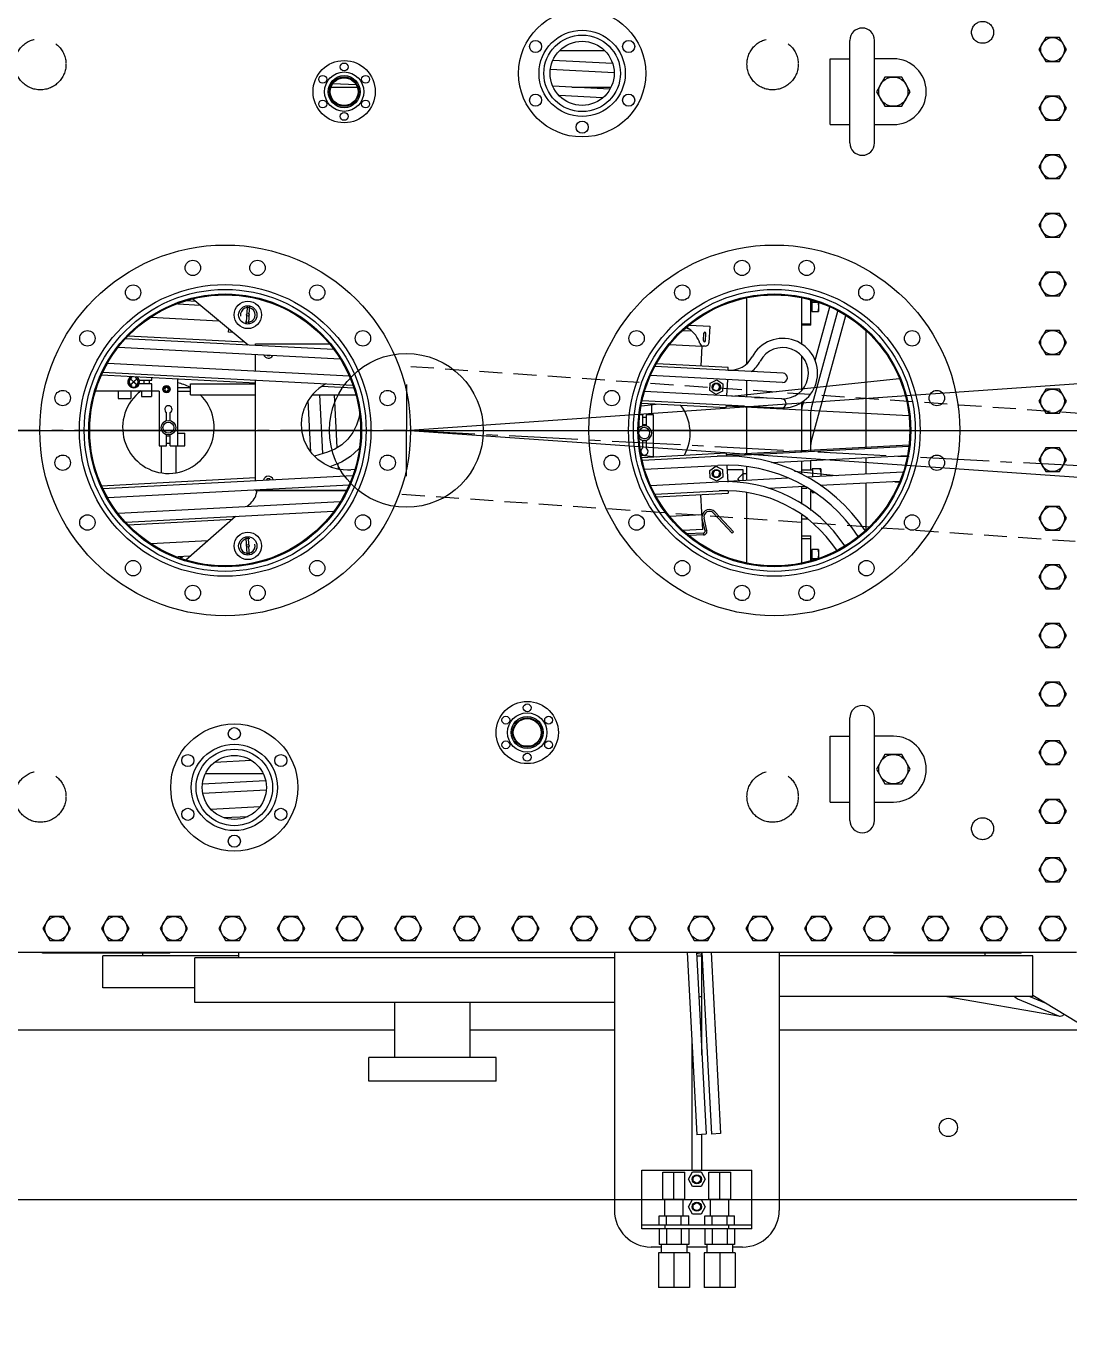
# Model space of a CAD drawing. Extents: x -50 to 48714, y -13211 to 6743.
# Drawn here: x 16792 to 17362, y -485 to 221 of the extents above; entities that cross this region are included whole.
import ezdxf

# ---------------------------------------------------------------- set-up
doc = ezdxf.new("R2010")
doc.units = 0
doc.header["$LTSCALE"] = 50
for name, pattern in [('UE46_01$0$GESTRICHELT2', [0.375, 0.25, -0.125]), ('UE46_01$0$MITTE2', [1.125, 0.75, -0.125, 0.125, -0.125]), ('UE46_HMI$0$DASH_CENTER', [36, 24, -3, 6, -3]), ('UE46_HMI$0$PHANTOM', [2.5, 1.25, -0.25, 0.25, -0.25, 0.25, -0.25])]:
    doc.linetypes.add(name, pattern=pattern)
doc.layers.get('0').update_dxf_attribs({"linetype": 'CONTINUOUS'})
for name, color, linetype in [('UE46_01$0$MITTE2', 5, 'UE46_01$0$MITTE2'), ('UE46_01$0$VERDECKT2', 7, 'UE46_01$0$GESTRICHELT2'), ('UE46_HMI$0$1', 7, 'CONTINUOUS'), ('UE46_HMI$0$BETON', 7, 'CONTINUOUS'), ('UE46_HMI$0$MARKE', 7, 'CONTINUOUS')]:
    doc.layers.add(name, color=color, linetype=linetype)

# ---------------------------------------------------------------- blocks, each defined once
blk = doc.blocks.new('UE46_HMI$0$STRAHLVERZWEIGE')
at = {"layer": 'UE46_HMI$0$1', "color": 4, "linetype": 'UE46_HMI$0$DASH_CENTER'}
for p, q in [((-0.83, -0.13), (891.25, 62.25)), ((-226.08, 0), (694.2, 0)), ((-0.81, 0.13), (891.25, -62.25))]:
    blk.add_line(p, q, dxfattribs=at)
blk = doc.blocks.new('UE46_HMI$0$SOCKEL__38')
at = {"layer": 'UE46_HMI$0$BETON', "color": 7, "linetype": 'CONTINUOUS'}
blk.add_line((-513.95, -420), (516.05, -420), dxfattribs=at)
at = {"layer": 'UE46_HMI$0$BETON', "color": 4, "linetype": 'UE46_HMI$0$PHANTOM'}
for centre, radius in [((314.75, 217.4), 6), ((-199.95, 200), 14), ((200.05, 200), 14), ((-199.95, -200), 14), ((200.05, -200), 14), ((314.75, -217.52), 6)]:
    blk.add_circle(centre, radius, dxfattribs=at)
at = {"layer": 'UE46_HMI$0$BETON', "color": 7, "linetype": 'CONTINUOUS'}
blk.add_circle((296.05, -380.7), 5, dxfattribs=at)
blk = doc.blocks.new('UE46_HMI')
at = {"color": 7, "linetype": 'CONTINUOUS'}
for p, q in [((242.25, 156.93), (242.25, 212.93)), ((255.75, 156.93), (255.75, 212.93)), ((349.25, 214.43), (345.49, 207.93)), ((356.75, 214.43), (349.25, 214.43)), ((360.51, 207.93), (356.75, 214.43)), ((83.77, 207.43), (108.23, 207.43)), ((345.49, 207.93), (349.25, 201.43)), ((356.75, 201.43), (360.51, 207.93)), ((112.66, 200.28), (80.04, 201.99)), ((231.5, 166.93), (231.5, 202.93)), ((231.5, 202.93), (242.25, 202.93)), ((266, 202.93), (255.75, 202.93)), ((349.25, 201.43), (356.75, 201.43)), ((113.52, 195.23), (78.67, 197.05)), ((261.38, 192.93), (256.76, 184.93)), ((270.62, 192.93), (261.38, 192.93)), ((275.24, 184.93), (270.62, 192.93)), ((-41.16, 187.43), (-26.84, 187.43)), ((-27.37, 188.59), (-40.21, 189.26)), ((111.19, 186.34), (80, 187.97)), ((90.3, 187.43), (111.78, 187.43)), ((256.76, 184.93), (261.38, 176.93)), ((270.62, 176.93), (275.24, 184.93)), ((-33.2, 177.38), (-35.42, 177.5)), ((107.18, 181.54), (83.43, 182.78)), ((261.38, 176.93), (270.62, 176.93)), ((349.25, 182.43), (345.49, 175.93)), ((356.75, 182.43), (349.25, 182.43)), ((360.51, 175.93), (356.75, 182.43)), ((345.49, 175.93), (349.25, 169.43)), ((356.75, 169.43), (360.51, 175.93)), ((231.5, 166.93), (242.25, 166.93)), ((255.75, 166.93), (266, 166.93)), ((349.25, 169.43), (356.75, 169.43)), ((349.25, 150.43), (345.49, 143.93)), ((356.75, 150.43), (349.25, 150.43)), ((360.51, 143.93), (356.75, 150.43)), ((345.49, 143.93), (349.25, 137.43)), ((356.75, 137.43), (360.51, 143.93)), ((349.25, 137.43), (356.75, 137.43)), ((349.25, 118.43), (345.49, 111.93)), ((356.75, 118.43), (349.25, 118.43)), ((360.51, 111.93), (356.75, 118.43)), ((345.49, 111.93), (349.25, 105.43)), ((356.75, 105.43), (360.51, 111.93)), ((349.25, 105.43), (356.75, 105.43)), ((349.25, 86.43), (345.49, 79.93)), ((356.75, 86.43), (349.25, 86.43)), ((360.51, 79.93), (356.75, 86.43)), ((345.49, 79.93), (349.25, 73.43)), ((356.75, 73.43), (360.51, 79.93)), ((-120.23, 70.79), (-115.25, 70.53)), ((-116.75, 71.61), (-116.53, 71.6)), ((-86.48, 46.49), (-116.58, 71.64)), ((186, 36.54), (186, 72.2)), ((216, 46.93), (216, 72.2)), ((221, 57.46), (221, 71.12)), ((221.5, 71.01), (221.5, 64.93)), ((349.25, 73.43), (356.75, 73.43)), ((-124.94, 69.03), (-112.69, 68.39)), ((-86.97, 68.01), (-87.21, 63.5)), ((-85.78, 67.95), (-86.01, 63.44)), ((221, 65.49), (221.5, 65.49)), ((221.47, 12.96), (235.77, 65.04)), ((221.5, 69.93), (224.7, 69.93)), ((221.5, 64.93), (225.15, 64.93)), ((223.27, 38.15), (231.31, 67.41)), ((224.7, 69.93), (224.86, 69.41)), ((224.86, 65.45), (224.7, 64.93)), ((224.86, 69.41), (224.99, 68.91)), ((224.99, 65.96), (224.86, 65.45)), ((224.99, 68.91), (225.08, 68.41)), ((225.08, 66.45), (224.99, 65.96)), ((225.08, 68.41), (225.13, 67.92)), ((225.13, 66.94), (225.08, 66.45)), ((225.13, 67.92), (225.15, 67.43)), ((225.15, 67.43), (225.13, 66.94)), ((225.15, 69.7), (225.15, 64.93)), ((-139.54, 61.79), (-102.46, 59.84)), ((-87.26, 62.6), (-87.49, 58.09)), ((-86.06, 62.54), (-86.3, 58.03)), ((154.59, 57.39), (165.73, 56.8)), ((165.73, 56.8), (165.26, 47.82)), ((221, 57.91), (216, 57.91)), ((221, 57.46), (216, 57.46)), ((221.47, -5.02), (240.07, 62.69)), ((-39.82, 44.04), (-153.32, 49.99)), ((-88.4, 48.09), (-151.9, 51.42)), ((-97.14, 53.56), (-97.05, 55.32)), ((-94.79, 53.43), (-97.14, 53.56)), ((151.24, 54.56), (155.66, 54.33)), ((152.79, 56.04), (152.8, 56.04)), ((152.8, 56.04), (154.31, 55.4)), ((153.19, 56.34), (153.32, 56.26)), ((153.32, 56.26), (154.31, 55.4)), ((162.31, 48.97), (162.52, 52.97)), ((163.31, 48.92), (163.52, 52.91)), ((251, 54.32), (251, -9.92)), ((349.25, 54.43), (345.49, 47.93)), ((356.75, 54.43), (349.25, 54.43)), ((360.51, 47.93), (356.75, 54.43)), ((-36.15, 38.84), (-157.32, 45.19)), ((-82.36, 47.14), (-42.15, 47.15)), ((-82.36, 46.27), (-82.36, 47.14)), ((143.98, 46.93), (161.46, 46.01)), ((161.46, 46.15), (160.88, 35.03)), ((163.15, 45.92), (162.15, 45.98)), ((162.51, 48.46), (162.78, 48.45)), ((345.49, 47.93), (349.25, 41.43)), ((356.75, 41.43), (360.51, 47.93)), ((-31.28, 29.58), (-163.14, 36.49)), ((-82.35, 32.25), (-82.36, 41.27)), ((-76.15, 40.94), (-76.1, 40.86)), ((-76.1, 40.86), (-74.61, 40.86)), ((-74.61, 40.86), (-74.61, 40.86)), ((175.86, 34.24), (136.76, 36.29)), ((216, 21.95), (216, 40.46)), ((349.25, 41.43), (356.75, 41.43)), ((-82.35, 25.74), (-166.51, 30.15)), ((-29.37, 24.47), (-165.79, 31.62)), ((-150.84, 28.34), (-150.91, 28.27)), ((-150.01, 28.61), (-150.2, 29.01)), ((-147.8, 29.01), (-147.99, 28.61)), ((-139, 27.43), (-139, 28.71)), ((205.48, 26.18), (133.42, 29.96)), ((205.74, 31.17), (135.96, 34.83)), ((175.78, 32.74), (175.86, 34.24)), ((-135, 21.43), (-169.76, 21.43)), ((-157.5, 21.43), (-157.5, 17.43)), ((-152, 27.52), (-152, 27.49)), ((-152, 27.46), (-152, 27.49)), ((-152, 25.4), (-152, 25.34)), ((-150.91, 24.59), (-150.84, 24.52)), ((-147.34, 24.7), (-150.73, 28.09)), ((-149.07, 26.43), (-150.73, 24.77)), ((-147.27, 24.77), (-150.66, 28.16)), ((-149, 26.36), (-150.66, 24.7)), ((-150.5, 21.43), (-150.5, 17.43)), ((-150.34, 25.16), (-150.27, 25.09)), ((-150.24, 27.74), (-150.31, 27.67)), ((-150.2, 23.85), (-150.01, 24.25)), ((-147.34, 28.16), (-149, 26.5)), ((-147.27, 28.09), (-148.93, 26.43)), ((-147.99, 24.25), (-147.8, 23.85)), ((-147.69, 25.19), (-147.76, 25.12)), ((-147.73, 27.77), (-147.66, 27.7)), ((-145.96, 27.43), (-139, 27.43)), ((-139, 25.43), (-145.96, 25.43)), ((-144.75, 21.43), (-144.75, 18.43)), ((-143.5, 27.43), (-143.5, 25.43)), ((-140.5, 27.43), (-140.5, 25.43)), ((-139.25, 21.43), (-139.25, 18.43)), ((-139, 21.43), (-139, 25.43)), ((-135, 21.43), (-135, -8.57)), ((-131.59, 23.45), (-132.18, 22.43)), ((-132.18, 22.43), (-131.59, 21.41)), ((-130.41, 23.45), (-131.59, 23.45)), ((-131.59, 21.41), (-130.41, 21.41)), ((-129.82, 22.43), (-130.41, 23.45)), ((-130.41, 21.41), (-129.82, 22.43)), ((-125, 27.98), (-125, -8.57)), ((-125, 23.43), (-118, 23.43)), ((-125, 21.43), (-118, 21.43)), ((-118, 25.43), (-82.35, 25.43)), ((-118, 19.43), (-118, 25.43)), ((-82.34, -27.39), (-82.35, 27.25)), ((-28.8, 22.94), (-46.21, 23.85)), ((165.69, 21.74), (165.9, 25.77)), ((169.08, 19.54), (165.69, 21.74)), ((165.9, 25.77), (169.5, 27.61)), ((172.68, 21.37), (169.08, 19.54)), ((169.5, 27.61), (172.89, 25.41)), ((172.89, 25.41), (172.68, 21.37)), ((175.05, 18.76), (175.52, 27.75)), ((177.81, 18.62), (269.22, 28.23)), ((186, 18.19), (186, 27.2)), ((349.25, 22.43), (345.49, 15.93)), ((356.75, 22.43), (349.25, 22.43)), ((360.51, 15.93), (356.75, 22.43)), ((-157.5, 17.43), (-150.5, 17.43)), ((-144.75, 18.43), (-139.25, 18.43)), ((-118, 19.43), (-82.35, 19.43)), ((-52.13, -11.96), (-53.61, 16.26)), ((-51.29, 19.43), (-27.7, 19.43)), ((-45.58, -12.7), (-47.26, 19.43)), ((-37.74, -9.45), (-39.25, 19.43)), ((128.4, 13.43), (136.49, 14.28)), ((174.71, 12.27), (128.67, 14.69)), ((184.77, 13.25), (129, 16.17)), ((185.03, 18.24), (130.12, 21.12)), ((134, 8.38), (134, 14.39)), ((188.57, 18.06), (185.03, 18.24)), ((192.71, 17.84), (188.51, 18.06)), ((192.99, 17.82), (188.57, 18.06)), ((190.24, 17.97), (196.76, 17.63)), ((196.95, 17.62), (192.71, 17.84)), ((196.99, 17.61), (192.99, 17.82)), ((205, 17.19), (196.95, 17.62)), ((216, -11.75), (216, 15.44)), ((216.58, 13.82), (217.25, 16.26)), ((345.49, 15.93), (349.25, 9.43)), ((356.75, 9.43), (360.51, 15.93)), ((-131, 5.3), (-131, 9.7)), ((-129, 5.3), (-129, 9.7)), ((-57.17, 6.22), (-56.62, 9.19)), ((-56.62, 9.19), (-55.71, 12.08)), ((-55.71, 12.08), (-55.67, 12.15)), ((-25.88, 7.19), (-27.25, 2.81)), ((-25.64, 8.94), (-25.88, 7.19)), ((129, 8.43), (127.61, 8.43)), ((129, 8.43), (129, 2.3)), ((131, 8.43), (131, 2.3)), ((135, 8.43), (131, 8.43)), ((135, -14.49), (135, 8.43)), ((174.71, 12.27), (174.79, 13.77)), ((174.76, 13.27), (274.42, 8.05)), ((184.77, 13.25), (188.31, 13.06)), ((186, -13.32), (186, 13.18)), ((188.24, 13.07), (192.45, 12.85)), ((188.31, 13.06), (192.73, 12.83)), ((190.04, 12.97), (196.51, 12.63)), ((192.45, 12.85), (196.69, 12.62)), ((192.73, 12.83), (196.73, 12.62)), ((196.69, 12.62), (204.74, 12.2)), ((202.63, 12.31), (204.74, 12.2)), ((202.64, 12.31), (204.21, 12.23)), ((216, 9.52), (216.07, 10.96)), ((216.07, 10.96), (216.26, 12.4)), ((216.26, 12.4), (216.58, 13.82)), ((221, 9.52), (221.05, 10.67)), ((221, -11.49), (221, 9.52)), ((221.05, 10.67), (221.21, 11.82)), ((221.21, 11.82), (221.47, 12.96)), ((349.25, 9.43), (356.75, 9.43)), ((-57.35, 3.19), (-57.17, 6.22)), ((-56.97, -1.14), (-57.35, 3.19)), ((-27.25, 2.81), (-29.33, -1.24)), ((131, 6.93), (129, 6.93)), ((131, 2.93), (129, 2.93)), ((-82.35, -0.07), (-173, -0.07)), ((-131, -8.57), (-131, -2.44)), ((-131, -3.07), (-129, -3.07)), ((-129, -8.57), (-129, -2.44)), ((-125, -1.57), (-121, -1.57)), ((-121, -8.57), (-121, -1.57)), ((-25, -0.07), (-57.06, -0.07)), ((-55.84, -5.34), (-56.97, -1.14)), ((-54, -9.28), (-55.84, -5.34)), ((-32.05, -4.85), (-35.33, -7.91)), ((-29.33, -1.24), (-32.05, -4.85)), ((275, -0.07), (127, -0.07)), ((129, -5.44), (129, -9.84)), ((131, -5.44), (131, -9.84)), ((221.05, -7.31), (221.21, -6.16)), ((221.21, -6.16), (221.47, -5.02)), ((-135, -8.57), (-131, -8.57)), ((-134, -8.52), (-134, -23.11)), ((-131, -7.07), (-129, -7.07)), ((-129, -8.57), (-121, -8.57)), ((-126, -8.52), (-126, -23.11)), ((-51.5, -12.84), (-54, -9.28)), ((-48.42, -15.91), (-51.5, -12.84)), ((-43.16, -11.97), (-50.22, -14.11)), ((-39.07, -10.31), (-43.16, -11.97)), ((-35.33, -7.91), (-39.07, -10.31)), ((-26.25, -10.37), (-30.57, -14.34)), ((-25.68, -9.63), (-26.25, -10.37)), ((128.4, -13.57), (136.49, -14.42)), ((128.67, -14.83), (174.71, -12.41)), ((174.71, -12.41), (174.81, -14.35)), ((274.42, -8.19), (174.76, -13.41)), ((174.79, -13.91), (274.38, -8.69)), ((199.38, -17.63), (273.56, -13.74)), ((221, -8.46), (221.05, -7.31)), ((349.25, -9.57), (345.49, -16.07)), ((356.75, -9.57), (349.25, -9.57)), ((360.51, -16.07), (356.75, -9.57)), ((-44.85, -18.4), (-48.42, -15.91)), ((-40.9, -20.24), (-44.85, -18.4)), ((-40.85, -19.63), (-41.67, -19.88)), ((-36.69, -21.36), (-40.9, -20.24)), ((-35.49, -17.46), (-40.85, -19.63)), ((-37.12, -21.25), (-37.28, -18.19)), ((-30.57, -14.34), (-35.49, -17.46)), ((129, -16.31), (169.79, -14.17)), ((130.12, -21.26), (170.05, -19.17)), ((165.69, -21.88), (169.08, -19.68)), ((169.08, -19.68), (172.68, -21.51)), ((175.07, -19.34), (175.54, -28.35)), ((186, -27.34), (186, -19.88)), ((216, -23.97), (216, -16.76)), ((221, -21.57), (221, -16.5)), ((221.6, -20.99), (221.6, -21.57)), ((226.45, -20.99), (221.6, -20.99)), ((225.87, -20.99), (226.08, -21.67)), ((226.45, -20.99), (226.45, -25.22)), ((251, -14.92), (251, -23.94)), ((345.49, -16.07), (349.25, -22.57)), ((356.75, -22.57), (360.51, -16.07)), ((-166.51, -30.29), (-82.34, -25.88)), ((-165.79, -31.76), (-29.37, -24.61)), ((-76.09, -26.56), (-76.38, -27.07)), ((-74.6, -26.56), (-76.09, -26.56)), ((-74.37, -26.97), (-74.6, -26.56)), ((-32.35, -21.74), (-36.69, -21.36)), ((-28.17, -21.38), (-32.35, -21.74)), ((-32, -21.57), (-30.38, -21.57)), ((-32, -21.57), (-32, -21.71)), ((133.42, -30.1), (170.53, -28.15)), ((165.9, -25.91), (165.69, -21.88)), ((169.5, -27.75), (165.9, -25.91)), ((172.89, -25.55), (169.5, -27.75)), ((172.68, -21.51), (172.89, -25.55)), ((184, -21.57), (175.19, -21.57)), ((208.17, -26.18), (175.52, -27.89)), ((181, -26.57), (184, -23.57)), ((181.98, -27.55), (181, -26.57)), ((184, -27.45), (184, -21.57)), ((184, -23.57), (186, -23.57)), ((211.99, -22.35), (235.03, -24.77)), ((216, -21.57), (222, -21.57)), ((271.27, -22.87), (218.7, -25.63)), ((222, -25.46), (222, -21.57)), ((226.08, -21.67), (226.24, -22.32)), ((269.37, -27.98), (226.09, -30.25)), ((226.24, -22.32), (226.35, -22.96)), ((226.35, -22.96), (226.43, -23.6)), ((226.43, -24.88), (226.39, -25.23)), ((226.43, -23.6), (226.45, -24.24)), ((226.45, -24.24), (226.43, -24.88)), ((266.82, -28.11), (269.22, -28.37)), ((349.25, -22.57), (356.75, -22.57)), ((-163.14, -36.63), (-31.28, -29.72)), ((-82.34, -32.86), (-82.34, -32.39)), ((-82.34, -32.79), (-32.76, -32.78)), ((-82.34, -32.86), (-32.8, -32.85)), ((135.96, -34.97), (170.79, -33.15)), ((136.76, -36.43), (175.86, -34.38)), ((161.87, -54.14), (160.88, -35.17)), ((175.8, -33.35), (175.86, -34.38)), ((186, -72.34), (186, -34.1)), ((217.42, -30.7), (197.93, -31.72)), ((216, -40.4), (216, -30.78)), ((216, -31.57), (218.81, -31.57)), ((221, -43.78), (221, -32.94)), ((221, -33.3), (221.6, -33.3)), ((221.6, -33.32), (221.6, -33.99)), ((221.6, -33.99), (222.68, -33.99)), ((251, -28.94), (251, -54.46)), ((-157.32, -45.33), (-36.15, -38.98)), ((-87.22, -41.66), (-85.06, -39.77)), ((349.25, -41.57), (345.49, -48.07)), ((356.75, -41.57), (349.25, -41.57)), ((360.51, -48.07), (356.75, -41.57)), ((-153.32, -50.13), (-39.82, -44.18)), ((-151.9, -51.56), (-95.14, -48.58)), ((-120.56, -70.81), (-93.31, -46.99)), ((161.46, -46.15), (143.98, -47.07)), ((163.2, -54.9), (161.65, -48.17)), ((164.17, -54.67), (162.62, -47.94)), ((177.97, -56.19), (167.74, -45.22)), ((178.7, -55.51), (168.47, -44.54)), ((216, -72.34), (216, -46.41)), ((219.08, -48.49), (216, -48.49)), ((345.49, -48.07), (349.25, -54.57)), ((356.75, -54.57), (360.51, -48.07)), ((161.87, -54.14), (151.24, -54.7)), ((162.28, -56.12), (153.34, -56.59)), ((162.28, -56.12), (162.33, -57.12)), ((163.2, -54.9), (164.17, -54.67)), ((178.7, -55.51), (177.97, -56.19)), ((349.25, -54.57), (356.75, -54.57)), ((-108.55, -60.3), (-139.54, -61.93)), ((-87.26, -62.74), (-87.49, -58.23)), ((-86.06, -62.68), (-86.3, -58.17)), ((162.33, -57.12), (154.59, -57.53)), ((216, -57.6), (221, -57.6)), ((221, -59.36), (216, -59.36)), ((221, -71.26), (221, -57.6)), ((-118.3, -68.82), (-124.94, -69.17)), ((-86.97, -68.15), (-87.21, -63.64)), ((-85.78, -68.09), (-86.01, -63.58)), ((221, -65.63), (221.5, -65.63)), ((221.5, -65.07), (221.5, -71.15)), ((225.15, -65.07), (221.5, -65.07)), ((221.5, -70.07), (224.7, -70.07)), ((224.7, -65.07), (224.86, -65.59)), ((224.86, -69.55), (224.7, -70.07)), ((224.86, -65.59), (224.99, -66.09)), ((224.99, -69.04), (224.86, -69.55)), ((224.99, -66.09), (225.08, -66.59)), ((225.08, -68.55), (224.99, -69.04)), ((225.08, -66.59), (225.13, -67.08)), ((225.13, -68.06), (225.08, -68.55)), ((225.13, -67.08), (225.15, -67.57)), ((225.15, -67.57), (225.13, -68.06)), ((225.15, -65.07), (225.15, -69.84)), ((349.25, -73.57), (345.49, -80.07)), ((356.75, -73.57), (349.25, -73.57)), ((360.51, -80.07), (356.75, -73.57)), ((345.49, -80.07), (349.25, -86.57)), ((356.75, -86.57), (360.51, -80.07)), ((349.25, -86.57), (356.75, -86.57)), ((349.25, -105.57), (345.49, -112.07)), ((356.75, -105.57), (349.25, -105.57)), ((360.51, -112.07), (356.75, -105.57)), ((345.49, -112.07), (349.25, -118.57)), ((356.75, -118.57), (360.51, -112.07)), ((349.25, -118.57), (356.75, -118.57)), ((349.25, -137.57), (345.49, -144.07)), ((356.75, -137.57), (349.25, -137.57)), ((360.51, -144.07), (356.75, -137.57)), ((345.49, -144.07), (349.25, -150.57)), ((356.75, -150.57), (360.51, -144.07)), ((349.25, -150.57), (356.75, -150.57)), ((242.25, -213.07), (242.25, -157.07)), ((255.75, -213.07), (255.75, -157.07)), ((231.5, -203.07), (231.5, -167.07)), ((231.5, -167.07), (242.25, -167.07)), ((266, -167.07), (255.75, -167.07)), ((64.13, -172.42), (68.58, -172.19)), ((349.25, -169.57), (345.49, -176.07)), ((345.49, -176.07), (349.25, -182.57)), ((356.75, -169.57), (349.25, -169.57)), ((360.51, -176.07), (356.75, -169.57)), ((356.75, -182.57), (360.51, -176.07)), ((-104.7, -181.27), (-84.83, -180.23)), ((261.38, -177.07), (256.76, -185.07)), ((270.62, -177.07), (261.38, -177.07)), ((275.24, -185.07), (270.62, -177.07)), ((349.25, -182.57), (356.75, -182.57)), ((-78.22, -187.57), (-109.78, -187.57)), ((256.76, -185.07), (261.38, -193.07)), ((270.62, -193.07), (275.24, -185.07)), ((-111.35, -193.13), (-76.96, -191.33)), ((-111.21, -198.13), (-76.6, -196.32)), ((261.38, -193.07), (270.62, -193.07)), ((231.5, -203.07), (242.25, -203.07)), ((255.75, -203.07), (266, -203.07)), ((349.25, -201.57), (345.49, -208.07)), ((356.75, -201.57), (349.25, -201.57)), ((360.51, -208.07), (356.75, -201.57)), ((-106.83, -206.91), (-79.97, -205.51)), ((-99.8, -211.55), (-86.52, -210.86)), ((345.49, -208.07), (349.25, -214.57)), ((356.75, -214.57), (360.51, -208.07)), ((349.25, -214.57), (356.75, -214.57)), ((349.25, -233.57), (345.49, -240.07)), ((345.49, -240.07), (349.25, -246.57)), ((356.75, -233.57), (349.25, -233.57)), ((360.51, -240.07), (356.75, -233.57)), ((356.75, -246.57), (360.51, -240.07)), ((349.25, -246.57), (356.75, -246.57)), ((-194.75, -265.57), (-198.51, -272.07)), ((-187.25, -265.57), (-194.75, -265.57)), ((-183.49, -272.07), (-187.25, -265.57)), ((-162.75, -265.57), (-166.51, -272.07)), ((-155.25, -265.57), (-162.75, -265.57)), ((-151.49, -272.07), (-155.25, -265.57)), ((-130.75, -265.57), (-134.51, -272.07)), ((-123.25, -265.57), (-130.75, -265.57)), ((-119.49, -272.07), (-123.25, -265.57)), ((-98.75, -265.57), (-102.51, -272.07)), ((-91.25, -265.57), (-98.75, -265.57)), ((-87.49, -272.07), (-91.25, -265.57)), ((-66.75, -265.57), (-70.51, -272.07)), ((-59.25, -265.57), (-66.75, -265.57)), ((-55.49, -272.07), (-59.25, -265.57)), ((-34.75, -265.57), (-38.51, -272.07)), ((-27.25, -265.57), (-34.75, -265.57)), ((-23.49, -272.07), (-27.25, -265.57)), ((-2.75, -265.57), (-6.51, -272.07)), ((4.75, -265.57), (-2.75, -265.57)), ((8.51, -272.07), (4.75, -265.57)), ((29.25, -265.57), (25.49, -272.07)), ((36.75, -265.57), (29.25, -265.57)), ((40.51, -272.07), (36.75, -265.57)), ((61.25, -265.57), (57.49, -272.07)), ((68.75, -265.57), (61.25, -265.57)), ((72.51, -272.07), (68.75, -265.57)), ((93.25, -265.57), (89.49, -272.07)), ((100.75, -265.57), (93.25, -265.57)), ((104.51, -272.07), (100.75, -265.57)), ((125.25, -265.57), (121.49, -272.07)), ((132.75, -265.57), (125.25, -265.57)), ((136.51, -272.07), (132.75, -265.57)), ((157.25, -265.57), (153.49, -272.07)), ((164.75, -265.57), (157.25, -265.57)), ((168.51, -272.07), (164.75, -265.57)), ((189.25, -265.57), (185.49, -272.07)), ((196.75, -265.57), (189.25, -265.57)), ((200.51, -272.07), (196.75, -265.57)), ((221.25, -265.57), (217.49, -272.07)), ((228.75, -265.57), (221.25, -265.57)), ((232.51, -272.07), (228.75, -265.57)), ((253.25, -265.57), (249.49, -272.07)), ((260.75, -265.57), (253.25, -265.57)), ((264.51, -272.07), (260.75, -265.57)), ((285.25, -265.57), (281.49, -272.07)), ((292.75, -265.57), (285.25, -265.57)), ((296.51, -272.07), (292.75, -265.57)), ((317.25, -265.57), (313.49, -272.07)), ((324.75, -265.57), (317.25, -265.57)), ((328.51, -272.07), (324.75, -265.57)), ((349.25, -265.57), (345.49, -272.07)), ((356.75, -265.57), (349.25, -265.57)), ((360.51, -272.07), (356.75, -265.57)), ((-198.51, -272.07), (-194.75, -278.57)), ((-187.25, -278.57), (-183.49, -272.07)), ((-166.51, -272.07), (-162.75, -278.57)), ((-155.25, -278.57), (-151.49, -272.07)), ((-134.51, -272.07), (-130.75, -278.57)), ((-123.25, -278.57), (-119.49, -272.07)), ((-102.51, -272.07), (-98.75, -278.57)), ((-91.25, -278.57), (-87.49, -272.07)), ((-70.51, -272.07), (-66.75, -278.57)), ((-59.25, -278.57), (-55.49, -272.07)), ((-38.51, -272.07), (-34.75, -278.57)), ((-27.25, -278.57), (-23.49, -272.07)), ((-6.51, -272.07), (-2.75, -278.57)), ((4.75, -278.57), (8.51, -272.07)), ((25.49, -272.07), (29.25, -278.57)), ((36.75, -278.57), (40.51, -272.07)), ((57.49, -272.07), (61.25, -278.57)), ((68.75, -278.57), (72.51, -272.07)), ((89.49, -272.07), (93.25, -278.57)), ((100.75, -278.57), (104.51, -272.07)), ((121.49, -272.07), (125.25, -278.57)), ((132.75, -278.57), (136.51, -272.07)), ((153.49, -272.07), (157.25, -278.57)), ((164.75, -278.57), (168.51, -272.07)), ((185.49, -272.07), (189.25, -278.57)), ((196.75, -278.57), (200.51, -272.07)), ((217.49, -272.07), (221.25, -278.57)), ((228.75, -278.57), (232.51, -272.07)), ((249.49, -272.07), (253.25, -278.57)), ((260.75, -278.57), (264.51, -272.07)), ((281.49, -272.07), (285.25, -278.57)), ((292.75, -278.57), (296.51, -272.07)), ((313.49, -272.07), (317.25, -278.57)), ((324.75, -278.57), (328.51, -272.07)), ((345.49, -272.07), (349.25, -278.57)), ((356.75, -278.57), (360.51, -272.07)), ((-194.75, -278.57), (-187.25, -278.57)), ((-162.75, -278.57), (-155.25, -278.57)), ((-130.75, -278.57), (-123.25, -278.57)), ((-98.75, -278.57), (-91.25, -278.57)), ((-66.75, -278.57), (-59.25, -278.57)), ((-34.75, -278.57), (-27.25, -278.57)), ((-2.75, -278.57), (4.75, -278.57)), ((29.25, -278.57), (36.75, -278.57)), ((61.25, -278.57), (68.75, -278.57)), ((93.25, -278.57), (100.75, -278.57)), ((125.25, -278.57), (132.75, -278.57)), ((157.25, -278.57), (164.75, -278.57)), ((189.25, -278.57), (196.75, -278.57)), ((221.25, -278.57), (228.75, -278.57)), ((253.25, -278.57), (260.75, -278.57)), ((285.25, -278.57), (292.75, -278.57)), ((317.25, -278.57), (324.75, -278.57)), ((349.25, -278.57), (356.75, -278.57)), ((-364, -285.07), (366, -285.07)), ((-198.75, -285.57), (-198.75, -285.07)), ((-129.25, -285.57), (-198.75, -285.57)), ((-165.75, -304.57), (-165.75, -287.07)), ((-91.65, -287.07), (-165.75, -287.07)), ((-144.15, -285.57), (-144.15, -287.07)), ((-129.25, -285.57), (-129.25, -285.07)), ((-115.5, -312.57), (-115.5, -288.07)), ((113.65, -288.07), (-115.5, -288.07)), ((-91.65, -285.07), (-91.65, -288.07)), ((113.65, -285.07), (113.65, -426.07)), ((153.45, -285.07), (158.67, -384.76)), ((158.46, -285.07), (163.67, -384.5)), ((158.48, -285.61), (161.4, -286.12)), ((158.56, -287.07), (161.4, -287.07)), ((161.4, -341.2), (161.4, -285.07)), ((161.46, -285.07), (166.66, -384.34)), ((166.47, -285.07), (171.66, -384.08)), ((203.65, -285.07), (203.65, -426.07)), ((342.25, -287.07), (203.65, -287.07)), ((266.25, -285.57), (266.25, -285.07)), ((335.75, -285.57), (266.25, -285.57)), ((316, -285.57), (316, -287.07)), ((335.75, -285.57), (335.75, -285.07)), ((342.25, -309.27), (342.25, -287.07)), ((-115.5, -304.57), (-165.75, -304.57)), ((159.72, -309.27), (161.4, -309.27)), ((342.25, -309.27), (203.65, -309.27)), ((295.17, -309.27), (356.21, -319.84)), ((332.2, -309.27), (332.83, -309.88)), ((332.83, -309.88), (333.76, -310.43)), ((333.76, -310.43), (356.23, -319.76)), ((340.65, -309.27), (349.36, -312.89)), ((342.25, -308.58), (367.08, -323.61)), ((113.65, -312.57), (-115.5, -312.57)), ((-6.23, -342.57), (-6.23, -312.57)), ((34.77, -342.57), (34.77, -312.57)), ((356.23, -319.76), (356.85, -319.94)), ((356.85, -319.94), (357.11, -319.98)), ((357.11, -319.98), (357.92, -319.89)), ((357.92, -319.89), (358.65, -319.54)), ((358.65, -319.54), (359.3, -318.95)), ((359.3, -318.95), (359.33, -318.92)), ((-6.23, -327.59), (-422.35, -327.59)), ((113.65, -327.59), (34.77, -327.59)), ((155.9, -331.79), (155.9, -404.07)), ((161.4, -327.59), (160.68, -327.59)), ((424.35, -327.59), (203.65, -327.59)), ((-20.48, -355.57), (-20.48, -342.57)), ((49.02, -342.57), (-20.48, -342.57)), ((49.02, -355.57), (49.02, -342.57)), ((49.02, -355.57), (-20.48, -355.57)), ((163.66, -384.5), (158.68, -384.76)), ((161.4, -404.07), (161.4, -384.62)), ((171.65, -384.08), (166.66, -384.34)), ((128.65, -434.07), (128.65, -404.07)), ((128.65, -404.07), (188.65, -404.07)), ((140.15, -419.87), (140.15, -405.17)), ((140.15, -405.17), (152.15, -405.17)), ((146.15, -419.87), (146.15, -405.17)), ((152.15, -419.87), (152.15, -405.17)), ((154.03, -409.07), (156.34, -405.07)), ((156.34, -413.07), (154.03, -409.07)), ((156.34, -405.07), (160.96, -405.07)), ((160.96, -405.07), (163.27, -409.07)), ((163.27, -409.07), (160.96, -413.07)), ((165.15, -419.87), (165.15, -405.17)), ((165.15, -405.17), (177.15, -405.17)), ((171.15, -419.87), (171.15, -405.17)), ((177.15, -419.87), (177.15, -405.17)), ((188.65, -434.07), (188.65, -404.07)), ((160.96, -413.07), (156.34, -413.07)), ((140.15, -419.87), (152.15, -419.87)), ((141.15, -429.07), (141.15, -419.87)), ((151.15, -429.07), (151.15, -419.87)), ((154.03, -424.07), (156.34, -420.07)), ((156.34, -420.07), (160.96, -420.07)), ((160.96, -420.07), (163.27, -424.07)), ((165.15, -419.87), (177.15, -419.87)), ((166.15, -429.07), (166.15, -419.87)), ((176.15, -429.07), (176.15, -419.87)), ((138.06, -429.07), (154.23, -429.07)), ((138.06, -434.07), (138.06, -429.07)), ((142.11, -434.07), (142.11, -429.07)), ((150.19, -434.07), (150.19, -429.07)), ((156.34, -428.07), (154.03, -424.07)), ((154.23, -434.07), (154.23, -429.07)), ((160.96, -428.07), (156.34, -428.07)), ((163.27, -424.07), (160.96, -428.07)), ((163.06, -429.07), (179.23, -429.07)), ((163.06, -434.07), (163.06, -429.07)), ((167.11, -434.07), (167.11, -429.07)), ((175.19, -434.07), (175.19, -429.07)), ((179.23, -434.07), (179.23, -429.07)), ((138.06, -434.07), (128.65, -434.07)), ((128.65, -436.07), (128.65, -434.07)), ((188.65, -436.07), (128.65, -436.07)), ((141.15, -434.07), (138.06, -434.07)), ((138.06, -436.07), (138.06, -444.67)), ((141.15, -434.07), (141.15, -436.07)), ((176.15, -434.07), (141.15, -434.07)), ((142.11, -436.07), (142.11, -444.67)), ((150.19, -436.07), (150.19, -444.67)), ((154.23, -436.07), (154.23, -444.67)), ((163.06, -436.07), (163.06, -444.67)), ((167.11, -436.07), (167.11, -444.67)), ((175.19, -436.07), (175.19, -444.67)), ((176.15, -436.07), (176.15, -434.07)), ((179.23, -434.07), (176.15, -434.07)), ((188.65, -434.07), (179.23, -434.07)), ((179.23, -436.07), (179.23, -444.67)), ((188.65, -436.07), (188.65, -434.07)), ((154.23, -444.67), (138.06, -444.67)), ((139.15, -444.67), (139.15, -449.17)), ((153.15, -444.67), (153.15, -449.17)), ((179.23, -444.67), (163.06, -444.67)), ((164.15, -444.67), (164.15, -449.17)), ((178.15, -444.67), (178.15, -449.17)), ((139.15, -446.07), (133.65, -446.07)), ((137.65, -449.17), (137.65, -468.17)), ((154.65, -449.17), (137.65, -449.17)), ((146.15, -449.17), (146.15, -468.17)), ((164.15, -446.07), (153.15, -446.07)), ((154.65, -449.17), (154.65, -468.17)), ((162.65, -449.17), (162.65, -468.17)), ((179.65, -449.17), (162.65, -449.17)), ((171.15, -449.17), (171.15, -468.17)), ((183.65, -446.07), (178.15, -446.07)), ((179.65, -449.17), (179.65, -468.17)), ((154.65, -468.17), (137.65, -468.17)), ((179.65, -468.17), (162.65, -468.17))]:
    blk.add_line(p, q, dxfattribs=at)
for centre, radius in [((96, 194.93), 34.75), ((70.58, 209.61), 3.3), ((96, 194.93), 23.55), ((96, 194.93), 20.9), ((96, 194.93), 17.5), ((121.42, 209.61), 3.3), ((353, 207.93), 6.5), ((-34, 184.93), 17), ((-34, 198.43), 2.15), ((-45.69, 191.68), 2.15), ((-34, 184.93), 10.75), ((-34, 184.93), 8.75), ((-34, 184.93), 8), ((-34, 184.93), 7.6), ((-22.31, 191.68), 2.15), ((266, 184.93), 8), ((-45.69, 178.18), 2.15), ((-22.31, 178.18), 2.15), ((70.58, 180.26), 3.3), ((121.42, 180.26), 3.3), ((353, 175.93), 6.5), ((-34, 171.43), 2.15), ((96, 165.58), 3.3), ((353, 143.93), 6.5), ((353, 111.93), 6.5), ((-99, -0.07), 101.25), ((201, -0.07), 101.25), ((-116.66, 88.69), 4.2), ((-81.34, 88.69), 4.2), ((183.34, 88.69), 4.2), ((218.66, 88.69), 4.2), ((353, 79.93), 6.5), ((-99, -0.07), 79.65), ((-149.28, 75.18), 4.2), ((-48.72, 75.18), 4.2), ((201, -0.07), 79.65), ((150.72, 75.18), 4.2), ((251.28, 75.18), 4.2), ((-99, -0.07), 77), ((-99, -0.07), 74.5), ((-99, -0.07), 74), ((201, -0.07), 77), ((201, -0.07), 74.5), ((201, -0.07), 74), ((-86.63, 63.02), 7.5), ((-86.63, 63.02), 5), ((-86.63, 63.02), 0.75), ((-174.25, 50.21), 4.2), ((-23.75, 50.21), 4.2), ((125.75, 50.21), 4.2), ((276.25, 50.21), 4.2), ((353, 47.93), 6.5), ((-187.76, 17.59), 4.2), ((-131, 22.43), 2), ((-131, 22.43), 1.62), ((-10.24, 17.59), 4.2), ((112.24, 17.59), 4.2), ((169.29, 23.57), 2.25), ((169.29, 23.57), 2.08), ((169.29, 23.57), 2), ((289.76, 17.59), 4.2), ((353, 15.93), 6.5), ((-130, 1.43), 4), ((-130, 1.43), 3), ((-187.76, -17.73), 4.2), ((-10.24, -17.73), 4.2), ((112.24, -17.73), 4.2), ((289.76, -17.73), 4.2), ((353, -16.07), 6.5), ((169.29, -23.71), 2.25), ((169.29, -23.71), 2.08), ((169.29, -23.71), 2), ((353, -48.07), 6.5), ((-174.25, -50.35), 4.2), ((-23.75, -50.35), 4.2), ((125.75, -50.35), 4.2), ((276.25, -50.35), 4.2), ((-86.63, -63.16), 7.5), ((-86.63, -63.16), 5), ((-86.63, -63.16), 0.75), ((-149.28, -75.32), 4.2), ((-48.72, -75.32), 4.2), ((150.72, -75.32), 4.2), ((251.28, -75.32), 4.2), ((353, -80.07), 6.5), ((-116.66, -88.83), 4.2), ((-81.34, -88.83), 4.2), ((183.34, -88.83), 4.2), ((218.66, -88.83), 4.2), ((353, -112.07), 6.5), ((353, -144.07), 6.5), ((66, -165.07), 17), ((66, -165.07), 10.75), ((66, -151.57), 2.15), ((-94, -195.07), 34.75), ((-94, -165.72), 3.3), ((54.31, -158.32), 2.15), ((66, -165.07), 8.75), ((66, -165.07), 8), ((66, -165.07), 7.6), ((77.69, -158.32), 2.15), ((-94, -195.07), 23.55), ((-94, -195.07), 20.9), ((54.31, -171.82), 2.15), ((66, -178.57), 2.15), ((77.69, -171.82), 2.15), ((353, -176.07), 6.5), ((-119.42, -180.39), 3.3), ((-94, -195.07), 17.5), ((-68.58, -180.39), 3.3), ((266, -185.07), 8), ((353, -208.07), 6.5), ((-119.42, -209.74), 3.3), ((-68.58, -209.74), 3.3), ((-94, -224.42), 3.3), ((353, -240.07), 6.5), ((-191, -272.07), 6.5), ((-159, -272.07), 6.5), ((-127, -272.07), 6.5), ((-95, -272.07), 6.5), ((-63, -272.07), 6.5), ((-31, -272.07), 6.5), ((1, -272.07), 6.5), ((33, -272.07), 6.5), ((65, -272.07), 6.5), ((97, -272.07), 6.5), ((129, -272.07), 6.5), ((161, -272.07), 6.5), ((193, -272.07), 6.5), ((225, -272.07), 6.5), ((257, -272.07), 6.5), ((289, -272.07), 6.5), ((321, -272.07), 6.5), ((353, -272.07), 6.5), ((158.65, -409.07), 2.5), ((158.65, -409.07), 2.31), ((158.65, -409.07), 2.08), ((158.65, -424.07), 2.5), ((158.65, -424.07), 2.31), ((158.65, -424.07), 2.08)]:
    blk.add_circle(centre, radius, dxfattribs=at)
for centre, radius, start, end in [((249, 212.93), 6.75, 0, 180), ((266, 184.93), 18, 270, 90), ((249, 156.93), 6.75, 180, 0), ((-86.63, 63.02), 4, 249, 189), ((146.04, 42.89), 15, 17.41251, 56.53589), ((163.02, 52.94), 0.6, 325.10041, 208.89959), ((163.02, 52.94), 0.5, 357, 177), ((205.62, 31.18), 19, 267.33536, 151.89728), ((162.26, 47.97), 2, 197.41251, 267.00001), ((162.81, 48.95), 0.6, 145.10041, 28.89959), ((162.81, 48.95), 0.5, 177, 357), ((163.26, 47.92), 2, 266.99999, 357.00001), ((205.62, 31.18), 14, 267, 151.89728), ((-75.36, 42.15), 2.75, 203.93425, 330.08286), ((176.51, 46.73), 14, 267, 331.89728), ((176.51, 46.73), 19, 309.24147, 331.89728), ((-149, 26.43), 3.2, 115.44657, 58.6406), ((-149, 26.43), 3.17, 114.65832, 59.30937), ((-149, 26.43), 2.85, 109.23277, 295), ((-149, 26.43), 2.65, 136.08092, 223.91908), ((-149, 26.43), 2.65, 115, 133.91908), ((-149, 26.43), 2.4, 115, 133.80649), ((-149, 26.43), 2.4, 46.19351, 65), ((205.61, 28.68), 2.5, 267, 87), ((-130, 1.43), 25, 126.62041, 46.41358), ((-149, 26.43), 2.4, 136.19351, 223.80649), ((-149, 26.43), 2.65, 226.08092, 245), ((-149, 26.43), 2.4, 226.19351, 245), ((-149, 26.43), 2.4, 295, 313.80649), ((-149, 26.43), 2.4, 316.19351, 43.80649), ((-130, 1.43), 25, 62.14568, 78.43627), ((-32.35, 3.15), 25, 117.72134, 158.90949), ((169.29, 23.57), 1.8, 249, 189), ((204.88, 14.7), 2.5, 266.88322, 87.11446), ((-130, 11.43), 2, 300, 240), ((130, -1.57), 25, 331.0477, 37.38407), ((130, -1.57), 3, 199.29765, 170.93912), ((130, -1.57), 4, 227.22306, 137.51383), ((130, -11.57), 2, 120, 60), ((174.58, -105.55), 91.5, 33.7046, 93), ((174.58, -105.55), 86.5, 33.36843, 93), ((-75.34, -27.85), 2.75, 20.65826, 165.34524), ((169.29, -23.71), 1.8, 75, 15), ((174.58, -105.55), 77.5, 33.17437, 93), ((-91.64, -32.24), 10, 311.1579, 356.37519), ((174.58, -105.55), 72.5, 33.48774, 93), ((165.54, -47.27), 4, 43, 174.33809), ((165.54, -47.27), 3, 43, 193), ((162.23, -55.12), 1, 273, 13), ((162.23, -55.12), 2, 273, 13), ((-86.63, -63.16), 4, 75, 15), ((-150.11, 20.94), 94.38, 286.1955, 287.23445), ((249, -157.07), 6.75, 360, 180), ((266, -185.07), 18, 270, 90), ((249, -213.07), 6.75, 180, 360), ((133.65, -426.07), 20, 180, 270), ((183.65, -426.07), 20, 270, 0)]:
    blk.add_arc(centre, radius, start, end, dxfattribs=at)
at = {"layer": 'UE46_HMI$0$1', "color": 3, "linetype": 'CONTINUOUS'}
blk.add_circle((0, -0.07), 42, dxfattribs=at)
at = {"layer": 'UE46_HMI$0$MARKE', "color": 4, "linetype": 'UE46_HMI$0$PHANTOM'}
for p, q in [((0, 24.93), (0, -0.07)), ((-25, -0.07), (25, -0.07)), ((0, -25.07), (0, -0.07))]:
    blk.add_line(p, q, dxfattribs=at)
for name in ['UE46_HMI$0$SOCKEL__38', 'UE46_HMI$0$STRAHLVERZWEIGE']:
    blk.add_blockref(name, (0, -0.07))
blk = doc.blocks.new('UE46_01')
at = {"layer": 'UE46_01$0$MITTE2'}
for p, q in [((0, 0), (17000, 0)), ((17000, 0), (24240.06, -379.44))]:
    blk.add_line(p, q, dxfattribs=at)
at = {"layer": 'UE46_01$0$VERDECKT2'}
for p, q in [((17002.44, 34.91), (25980.52, -592.89)), ((16997.56, -34.91), (25975.63, -662.72))]:
    blk.add_line(p, q, dxfattribs=at)

msp = doc.modelspace()

# ---------------------------------------------------------------- block references
for name, p in [('UE46_HMI', (17000, 0)), ('UE46_01', (0, 0))]:
    msp.add_blockref(name, p)

doc.saveas('drawing.dxf')
